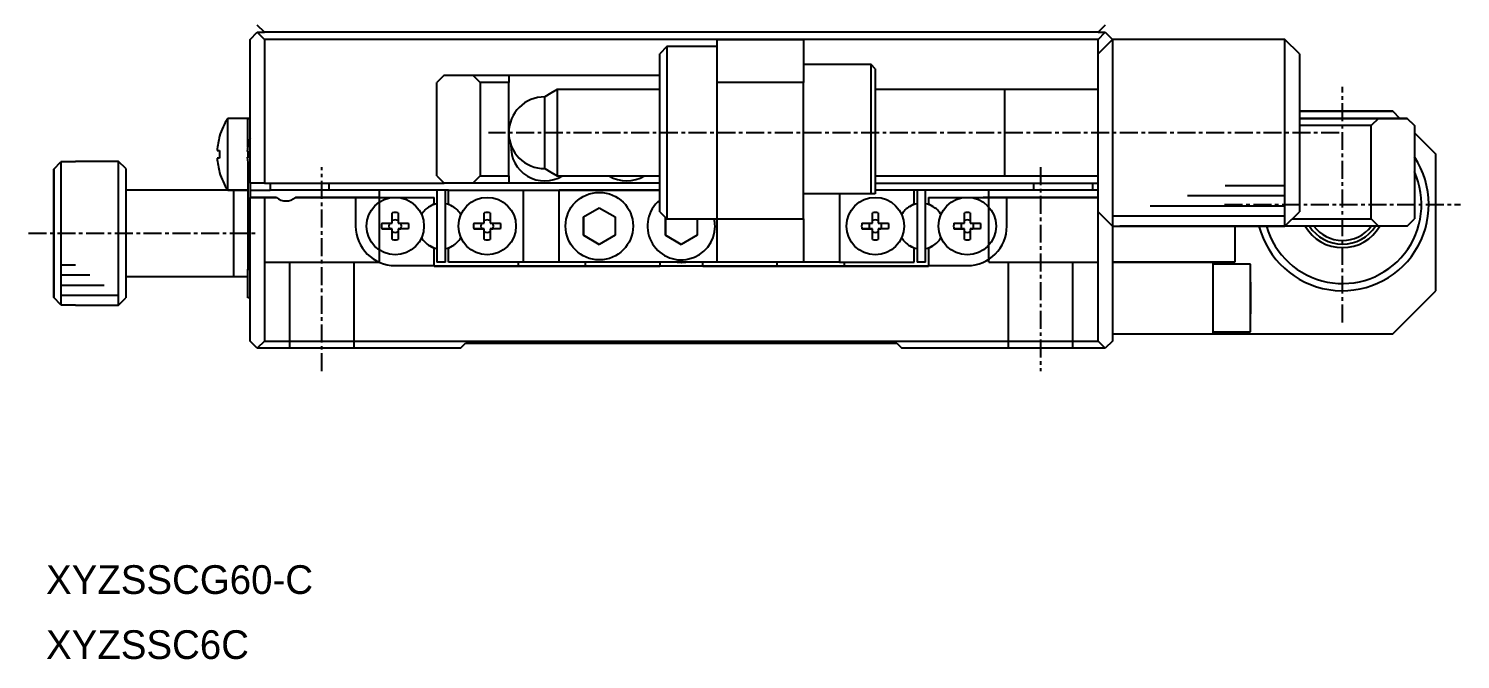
# Model space of a CAD drawing. Extents: x 96 to 331, y 38 to 298.
# Drawn here: x 101.1 to 200.7, y 37.7 to 81.6 of the extents above; entities that cross this region are included whole.
import ezdxf

# ---------------------------------------------------------------- set-up
doc = ezdxf.new("R2010")
doc.units = 0
doc.linetypes.add('CENTER', pattern=[2, 1.25, -0.25, 0.25, -0.25])
doc.layers.get('0').update_dxf_attribs({"linetype": 'CONTINUOUS'})
doc.layers.add('CENTER', color=1, linetype='CENTER')

# ---------------------------------------------------------------- blocks, each defined once
blk = doc.blocks.new('AID4682')
at = {"color": 3, "linetype": 'CONTINUOUS'}
for p, q in [((124.76, 84.565071), (125.760889, 84.565071)), ((124.76, 83.865071), (126.760593, 83.865071)), ((124.76, 83.165071), (127.760296, 83.165071)), ((124.76, 82.465071), (128.76, 82.465071))]:
    blk.add_line(p, q, dxfattribs=at)
at = {"color": 7, "linetype": 'CONTINUOUS'}
blk.add_line((125.76, 81.765071), (128.76, 81.765071), dxfattribs=at)
blk = doc.blocks.new('AID4694')
at = {"color": 3, "linetype": 'CONTINUOUS'}
for p, q in [((209.91, 90.065071), (205.747307, 90.065071)), ((209.91, 88.665071), (200.522436, 88.665071)), ((209.91, 89.365071), (203.134871, 89.365071)), ((209.91, 87.965071), (197.91, 87.965071))]:
    blk.add_line(p, q, dxfattribs=at)
at = {"color": 7, "linetype": 'CONTINUOUS'}
blk.add_line((209.91, 87.265071), (198.41, 87.265071), dxfattribs=at)

msp = doc.modelspace()

# ---------------------------------------------------------------- linework, layer by layer
at = {"color": 7, "linetype": 'CONTINUOUS'}
for p, q in [((117.491, 81.399), (116.991, 81.899)), ((175.991, 81.899), (175.491, 81.399)), ((116.491, 80.899), (116.991, 81.399)), ((116.491, 70.899), (116.491, 80.899)), ((116.991, 81.399), (117.491, 81.399)), ((116.991, 81.399), (117.491, 80.899)), ((175.491, 81.399), (117.491, 81.399)), ((148.991, 80.899), (117.491, 80.899)), ((117.491, 80.899), (117.491, 70.899)), ((154.991, 80.899), (148.991, 80.899)), ((148.991, 80.899), (154.991, 80.899)), ((148.991, 77.899), (148.991, 80.899)), ((175.491, 80.899), (154.991, 80.899)), ((154.991, 80.899), (154.991, 77.899)), ((175.491, 81.399), (175.991, 81.399)), ((175.491, 80.899), (175.991, 81.399)), ((176.491, 80.899), (175.491, 79.899)), ((175.491, 79.899), (175.491, 80.899)), ((175.991, 81.399), (176.491, 80.899)), ((188.491, 80.899), (176.491, 80.899)), ((176.491, 80.899), (176.491, 74.34)), ((188.491, 67.899), (188.491, 80.899)), ((189.491, 79.899), (188.491, 80.899)), ((145.491, 80.399), (144.991, 79.899)), ((144.991, 68.899), (144.991, 79.899)), ((145.491, 80.399), (145.491, 68.399)), ((148.991, 80.399), (145.491, 80.399)), ((175.491, 74.349), (175.491, 79.899)), ((189.491, 79.899), (189.491, 68.899)), ((159.691, 79.149), (154.991, 79.149)), ((159.691, 70.149), (159.691, 79.149)), ((159.991, 78.849), (159.691, 79.149)), ((159.991, 78.849), (159.991, 70.149)), ((129.991, 78.399), (129.491, 77.899)), ((129.491, 71.399), (129.491, 77.899)), ((129.991, 78.399), (131.991, 78.399)), ((132.491, 77.899), (131.991, 78.399)), ((131.991, 78.399), (134.491, 78.399)), ((132.491, 77.899), (132.491, 71.399)), ((134.491, 77.899), (132.491, 77.899)), ((134.491, 78.399), (144.991, 78.399)), ((134.491, 78.399), (134.491, 77.899)), ((134.491, 71.399), (134.491, 77.899)), ((154.991, 77.899), (148.991, 77.899)), ((148.991, 68.399), (148.991, 77.899)), ((154.991, 68.399), (154.991, 77.899)), ((137.424, 77.149), (136.991, 76.899)), ((136.991, 74.376), (136.991, 76.899)), ((137.857, 77.399), (137.424, 77.149)), ((144.991, 77.399), (137.857, 77.399)), ((137.857, 77.399), (137.857, 74.372)), ((168.996, 77.399), (159.991, 77.399)), ((175.491, 77.399), (168.986, 77.399)), ((168.991, 71.399), (168.991, 77.399)), ((189.491, 75.899), (195.991, 75.899)), ((195.991, 75.899), (189.491, 75.899)), ((195.991, 75.899), (196.491, 75.399)), ((196.491, 75.399), (195.991, 75.899)), ((114.949, 70.399), (114.949, 75.399)), ((116.341, 75.399), (114.949, 75.399)), ((116.341, 73.399), (116.341, 75.399)), ((116.491, 75.399), (116.341, 75.399)), ((116.341, 75.399), (116.491, 75.399)), ((196.991, 75.399), (189.491, 75.399)), ((189.491, 75.399), (194.991, 75.399)), ((194.491, 74.899), (189.491, 74.899)), ((194.991, 75.399), (194.491, 74.899)), ((194.491, 68.399), (194.491, 74.899)), ((194.991, 75.399), (196.991, 75.399)), ((196.991, 75.399), (197.491, 74.899)), ((197.491, 74.899), (196.991, 75.399)), ((197.491, 74.899), (197.491, 68.399)), ((114.371, 74.161), (114.378, 74.158)), ((116.435, 73.849), (116.435, 73.828)), ((136.991, 71.899), (136.991, 74.376)), ((137.857, 74.372), (137.857, 71.399)), ((175.491, 68.899), (175.491, 74.349)), ((176.491, 74.34), (176.491, 67.899)), ((197.491, 74.399), (198.991, 72.899)), ((198.991, 72.899), (197.491, 74.399)), ((114.206, 73.159), (114.378, 73.159)), ((116.303, 73.099), (116.435, 73.099)), ((116.341, 73.099), (116.341, 72.699)), ((116.435, 73.099), (116.435, 72.699)), ((198.991, 63.399), (198.991, 72.899)), ((102.841, 71.871), (103.341, 72.374)), ((102.841, 71.871), (102.841, 62.927)), ((102.841, 62.927), (102.841, 71.871)), ((103.341, 72.374), (103.341, 62.424)), ((104.341, 72.374), (103.341, 72.374)), ((107.341, 72.399), (104.341, 72.399)), ((104.341, 72.399), (104.341, 72.374)), ((104.341, 72.399), (104.341, 72.374)), ((107.341, 62.399), (107.341, 72.399)), ((107.841, 71.899), (107.341, 72.399)), ((107.841, 71.899), (107.841, 62.899)), ((114.378, 72.639), (114.206, 72.639)), ((116.435, 72.699), (116.303, 72.699)), ((116.341, 72.372), (116.341, 64.899)), ((116.435, 71.97), (116.435, 71.949)), ((136.991, 71.899), (137.424, 71.649)), ((114.378, 71.64), (114.371, 71.637)), ((114.378, 71.64), (114.371, 71.637)), ((116.491, 70.899), (116.491, 69.899)), ((117.491, 70.899), (116.491, 70.899)), ((117.491, 70.899), (129.991, 70.899)), ((117.891, 70.899), (117.891, 70.399)), ((121.991, 70.399), (121.991, 70.899)), ((129.491, 71.399), (129.991, 70.899)), ((131.991, 70.899), (129.991, 70.899)), ((131.991, 70.899), (132.491, 71.399)), ((134.491, 70.899), (131.991, 70.899)), ((132.491, 71.399), (134.491, 71.399)), ((134.491, 71.399), (134.491, 70.899)), ((144.991, 70.899), (134.491, 70.899)), ((137.424, 71.649), (137.857, 71.399)), ((137.857, 71.399), (144.991, 71.399)), ((159.991, 71.399), (168.991, 71.399)), ((159.991, 70.899), (175.491, 70.899)), ((168.986, 71.399), (168.991, 71.399)), ((168.991, 71.399), (175.491, 71.399)), ((168.991, 71.399), (168.996, 71.399)), ((170.991, 70.899), (170.991, 70.399)), ((175.091, 70.899), (175.091, 70.399)), ((114.949, 70.399), (107.841, 70.399)), ((115.341, 70.399), (114.949, 70.399)), ((114.949, 70.399), (116.341, 70.399)), ((115.341, 70.399), (115.341, 67.399)), ((115.341, 70.399), (115.341, 67.399)), ((116.341, 70.399), (115.341, 70.399)), ((116.491, 70.399), (117.891, 70.399)), ((116.491, 59.899), (116.491, 69.899)), ((117.491, 69.899), (116.491, 69.899)), ((116.491, 69.899), (117.491, 69.899)), ((117.491, 69.899), (117.491, 59.899)), ((118.329, 69.899), (117.491, 69.899)), ((118.329, 69.899), (117.491, 69.899)), ((118.329, 69.899), (117.491, 69.899)), ((118.329, 69.899), (117.491, 69.899)), ((118.329, 69.899), (117.491, 69.899)), ((117.491, 69.899), (118.329, 69.899)), ((121.991, 70.399), (117.891, 70.399)), ((123.841, 69.899), (119.652, 69.899)), ((123.841, 69.899), (119.652, 69.899)), ((119.652, 69.899), (123.841, 69.899)), ((123.841, 69.899), (119.652, 69.899)), ((123.841, 69.899), (119.652, 69.899)), ((123.841, 69.899), (119.652, 69.899)), ((129.491, 70.399), (121.991, 70.399)), ((125.491, 69.899), (123.841, 69.899)), ((125.491, 69.899), (123.841, 69.899)), ((125.491, 69.899), (123.841, 69.899)), ((125.491, 69.899), (123.841, 69.899)), ((123.841, 69.899), (126.591, 69.899)), ((123.841, 69.899), (126.591, 69.899)), ((123.841, 69.899), (123.841, 67.899)), ((126.591, 69.899), (129.291, 69.899)), ((126.591, 69.899), (129.291, 69.899)), ((129.291, 69.443), (129.291, 69.899)), ((130.091, 70.399), (129.491, 70.399)), ((129.491, 70.399), (129.491, 65.399)), ((130.091, 65.399), (130.091, 70.399)), ((130.291, 70.399), (130.091, 70.399)), ((130.291, 70.399), (135.491, 70.399)), ((130.291, 69.443), (130.291, 70.399)), ((135.491, 70.399), (135.491, 65.399)), ((135.491, 70.399), (137.991, 70.399)), ((137.991, 70.399), (144.991, 70.399)), ((144.991, 70.399), (137.991, 70.399)), ((137.991, 65.399), (137.991, 70.399)), ((159.691, 70.149), (154.991, 70.149)), ((157.491, 70.149), (157.491, 65.399)), ((159.991, 70.149), (159.691, 70.149)), ((162.691, 70.399), (159.991, 70.399)), ((162.691, 69.443), (162.691, 70.399)), ((162.891, 70.399), (162.691, 70.399)), ((162.891, 70.399), (162.891, 65.399)), ((163.491, 70.399), (162.891, 70.399)), ((170.991, 70.399), (163.491, 70.399)), ((163.491, 65.399), (163.491, 70.399)), ((163.691, 69.899), (166.391, 69.899)), ((163.691, 69.899), (166.391, 69.899)), ((163.691, 69.899), (163.691, 69.443)), ((166.391, 69.899), (169.141, 69.899)), ((166.391, 69.899), (169.141, 69.899)), ((169.141, 69.899), (167.491, 69.899)), ((169.141, 69.899), (167.491, 69.899)), ((169.141, 69.899), (167.491, 69.899)), ((169.141, 69.899), (167.491, 69.899)), ((175.491, 69.899), (169.141, 69.899)), ((175.491, 69.899), (169.141, 69.899)), ((169.141, 69.899), (175.491, 69.899)), ((175.491, 69.899), (169.141, 69.899)), ((175.491, 69.899), (169.141, 69.899)), ((175.491, 69.899), (169.141, 69.899)), ((169.141, 67.899), (169.141, 69.899)), ((175.091, 70.399), (170.991, 70.399)), ((175.491, 70.399), (175.091, 70.399)), ((126.391, 68.099), (126.391, 68.828)), ((126.791, 68.828), (126.791, 68.099)), ((129.291, 69.443), (128.997, 69.274)), ((130.584, 69.274), (130.291, 69.443)), ((132.791, 68.099), (132.791, 68.828)), ((133.191, 68.828), (133.191, 68.099)), ((139.691, 68.534), (140.791, 69.169)), ((140.791, 69.169), (141.891, 68.534)), ((144.991, 68.899), (145.491, 68.399)), ((159.791, 68.099), (159.791, 68.828)), ((160.191, 68.828), (160.191, 68.099)), ((162.397, 69.274), (162.691, 69.443)), ((163.691, 69.443), (163.984, 69.274)), ((166.191, 68.099), (166.191, 68.828)), ((166.591, 68.828), (166.591, 68.099)), ((175.491, 59.899), (175.491, 68.899)), ((175.491, 68.899), (176.491, 67.899)), ((188.491, 67.899), (189.491, 68.899)), ((125.662, 68.099), (126.391, 68.099)), ((126.791, 68.099), (127.519, 68.099)), ((132.062, 68.099), (132.791, 68.099)), ((133.191, 68.099), (133.919, 68.099)), ((139.691, 68.534), (139.691, 67.264)), ((139.691, 67.264), (139.691, 68.534)), ((141.891, 68.534), (141.891, 67.264)), ((145.391, 68.499), (145.391, 67.264)), ((145.391, 67.264), (145.391, 68.499)), ((145.491, 68.399), (148.991, 68.399)), ((147.591, 68.399), (147.591, 67.264)), ((148.991, 68.399), (154.991, 68.399)), ((148.991, 65.399), (148.991, 68.399)), ((154.991, 68.399), (154.991, 65.399)), ((159.062, 68.099), (159.791, 68.099)), ((160.191, 68.099), (160.919, 68.099)), ((165.462, 68.099), (166.191, 68.099)), ((166.591, 68.099), (167.319, 68.099)), ((176.491, 67.899), (176.491, 59.899)), ((176.491, 67.899), (188.491, 67.899)), ((184.991, 67.899), (184.991, 65.399)), ((194.991, 67.899), (188.491, 67.899)), ((188.991, 68.399), (194.491, 68.399)), ((194.491, 68.399), (194.991, 67.899)), ((196.991, 67.899), (194.991, 67.899)), ((196.991, 67.899), (197.491, 68.399)), ((115.341, 67.399), (115.341, 64.399)), ((115.341, 67.399), (115.341, 64.399)), ((125.662, 67.699), (126.204, 67.699)), ((126.391, 67.699), (125.662, 67.699)), ((126.204, 67.699), (126.391, 67.699)), ((126.391, 66.97), (126.391, 67.699)), ((127.519, 67.699), (126.791, 67.699)), ((126.791, 67.699), (126.977, 67.699)), ((126.791, 67.699), (126.791, 66.97)), ((127.519, 67.699), (126.977, 67.699)), ((132.062, 67.699), (132.604, 67.699)), ((132.791, 67.699), (132.062, 67.699)), ((132.604, 67.699), (132.791, 67.699)), ((132.791, 66.97), (132.791, 67.699)), ((133.191, 67.699), (133.377, 67.699)), ((133.919, 67.699), (133.191, 67.699)), ((133.191, 67.699), (133.191, 66.97)), ((133.919, 67.699), (133.377, 67.699)), ((139.691, 67.264), (140.791, 66.629)), ((140.791, 66.629), (139.691, 67.264)), ((141.891, 67.264), (140.791, 66.629)), ((145.391, 67.264), (146.491, 66.629)), ((146.491, 66.629), (145.391, 67.264)), ((147.591, 67.264), (146.491, 66.629)), ((159.062, 67.699), (159.604, 67.699)), ((159.791, 67.699), (159.062, 67.699)), ((159.604, 67.699), (159.791, 67.699)), ((159.791, 66.97), (159.791, 67.699)), ((160.191, 67.699), (160.377, 67.699)), ((160.919, 67.699), (160.191, 67.699)), ((160.191, 67.699), (160.191, 66.97)), ((160.919, 67.699), (160.377, 67.699)), ((165.462, 67.699), (166.004, 67.699)), ((166.191, 67.699), (165.462, 67.699)), ((166.004, 67.699), (166.191, 67.699)), ((166.191, 66.97), (166.191, 67.699)), ((166.591, 67.699), (166.777, 67.699)), ((167.319, 67.699), (166.591, 67.699)), ((166.591, 67.699), (166.591, 66.97)), ((167.319, 67.699), (166.777, 67.699)), ((129.291, 66.355), (128.997, 66.524)), ((128.997, 66.524), (129.291, 66.355)), ((129.291, 65.149), (129.291, 66.355)), ((130.291, 66.355), (130.584, 66.524)), ((130.291, 66.355), (130.584, 66.524)), ((130.291, 65.399), (130.291, 66.355)), ((162.691, 66.355), (162.397, 66.524)), ((162.691, 66.355), (162.397, 66.524)), ((162.691, 65.399), (162.691, 66.355)), ((163.691, 66.355), (163.984, 66.524)), ((163.984, 66.524), (163.691, 66.355)), ((163.691, 66.355), (163.691, 65.149)), ((116.341, 62.899), (116.341, 64.899)), ((126.591, 65.149), (129.291, 65.149)), ((126.591, 65.149), (129.291, 65.149)), ((129.291, 65.149), (129.291, 65.099)), ((163.691, 65.099), (129.291, 65.099)), ((129.291, 65.099), (135.141, 65.099)), ((130.091, 65.399), (129.491, 65.399)), ((135.491, 65.399), (130.291, 65.399)), ((134.991, 65.099), (139.991, 65.099)), ((134.991, 65.099), (135.141, 65.099)), ((135.141, 65.399), (135.141, 65.099)), ((137.991, 65.399), (135.491, 65.399)), ((148.991, 65.399), (137.991, 65.399)), ((139.841, 65.099), (139.841, 65.399)), ((139.841, 65.099), (144.991, 65.099)), ((139.841, 65.099), (139.991, 65.099)), ((148.241, 65.099), (144.741, 65.099)), ((148.241, 65.099), (144.741, 65.099)), ((144.991, 65.399), (144.991, 65.099)), ((146.206, 65.399), (146.481, 65.375)), ((146.535, 65.375), (146.819, 65.399)), ((147.991, 65.099), (147.991, 65.399)), ((147.991, 65.099), (153.141, 65.099)), ((154.991, 65.399), (148.991, 65.399)), ((152.991, 65.099), (157.991, 65.099)), ((152.991, 65.099), (153.141, 65.099)), ((153.141, 65.399), (153.141, 65.099)), ((157.491, 65.399), (154.991, 65.399)), ((157.491, 65.399), (162.691, 65.399)), ((157.841, 65.099), (157.841, 65.399)), ((157.841, 65.099), (163.691, 65.099)), ((157.841, 65.099), (157.991, 65.099)), ((163.491, 65.399), (162.891, 65.399)), ((163.691, 65.149), (166.391, 65.149)), ((163.691, 65.149), (166.391, 65.149)), ((163.691, 65.149), (163.691, 65.099)), ((176.491, 65.399), (183.491, 65.399)), ((183.491, 65.399), (176.491, 65.399)), ((183.491, 60.399), (183.491, 65.399)), ((183.491, 65.399), (184.991, 65.399)), ((184.991, 65.399), (183.491, 65.399)), ((186.091, 65.249), (183.491, 65.249)), ((186.091, 60.549), (186.091, 65.249)), ((186.091, 60.549), (186.091, 65.249)), ((107.841, 64.399), (115.341, 64.399)), ((115.341, 64.399), (116.341, 64.399)), ((186.091, 62.899), (186.091, 63.999)), ((186.091, 63.999), (186.091, 62.899)), ((103.341, 62.424), (102.841, 62.927)), ((107.341, 62.399), (107.841, 62.899)), ((116.491, 62.899), (116.341, 62.899)), ((186.091, 62.899), (186.091, 61.799)), ((186.091, 61.799), (186.091, 62.899)), ((195.991, 60.399), (198.991, 63.399)), ((103.341, 62.424), (104.341, 62.424)), ((104.341, 62.424), (104.341, 62.399)), ((104.341, 62.424), (104.341, 62.399)), ((116.991, 59.399), (116.491, 59.899)), ((117.491, 59.899), (116.991, 59.399)), ((117.491, 59.899), (175.491, 59.899)), ((175.991, 59.399), (175.491, 59.899)), ((176.491, 59.899), (175.991, 59.399)), ((176.491, 60.399), (183.491, 60.399)), ((183.491, 60.549), (186.091, 60.549)), ((183.491, 60.399), (195.991, 60.399)), ((131.141, 59.399), (116.991, 59.399)), ((131.141, 59.399), (131.491, 59.749)), ((131.491, 59.749), (161.491, 59.749)), ((161.491, 59.749), (161.841, 59.399)), ((175.991, 59.399), (161.841, 59.399))]:
    msp.add_line(p, q, dxfattribs=at)
at = {"color": 9, "linetype": 'CONTINUOUS'}
for p, q in [((168.991, 77.249), (168.991, 77.399)), ((168.991, 77.15), (168.991, 77.249)), ((168.991, 74.372), (168.991, 77.15)), ((168.991, 71.548), (168.991, 74.372)), ((168.991, 71.399), (168.991, 71.548)), ((116.341, 64.899), (116.491, 64.899))]:
    msp.add_line(p, q, dxfattribs=at)
at = {"color": 3, "linetype": 'CONTINUOUS'}
for p, q in [((125.491, 65.399), (125.491, 70.399)), ((167.891, 65.399), (167.891, 70.399)), ((167.891, 65.399), (167.891, 70.399)), ((175.491, 65.399), (175.491, 69.899)), ((117.491, 65.399), (121.491, 65.399)), ((119.241, 65.399), (119.241, 59.399)), ((121.491, 65.399), (125.491, 65.399)), ((123.741, 59.399), (123.741, 65.399)), ((167.891, 65.399), (175.491, 65.399)), ((169.241, 65.399), (169.241, 59.399)), ((173.741, 59.399), (173.741, 65.399))]:
    msp.add_line(p, q, dxfattribs=at)
at = {"color": 7, "linetype": 'CONTINUOUS'}
msp.add_polyline3d([(114.378, 73.159, 0), (114.378, 73.155, 0), (114.378, 73.151, 0), (114.378, 73.147, 0), (114.377, 73.143, 0), (114.377, 73.139, 0), (114.377, 73.135, 0), (114.377, 73.131, 0), (114.377, 73.127, 0), (114.376, 73.123, 0), (114.376, 73.118, 0), (114.376, 73.114, 0), (114.376, 73.11, 0), (114.376, 73.106, 0), (114.375, 73.102, 0), (114.375, 73.098, 0), (114.375, 73.094, 0), (114.375, 73.09, 0), (114.375, 73.086, 0), (114.375, 73.082, 0), (114.375, 73.078, 0), (114.374, 73.074, 0), (114.374, 73.07, 0), (114.374, 73.066, 0), (114.374, 73.062, 0), (114.374, 73.058, 0), (114.374, 73.053, 0), (114.374, 73.049, 0), (114.373, 73.045, 0), (114.373, 73.041, 0), (114.373, 73.037, 0), (114.373, 73.033, 0), (114.373, 73.029, 0), (114.373, 73.025, 0), (114.373, 73.021, 0), (114.373, 73.017, 0), (114.373, 73.013, 0), (114.373, 73.009, 0), (114.372, 73.005, 0), (114.372, 73.001, 0), (114.372, 72.997, 0), (114.372, 72.993, 0), (114.372, 72.989, 0), (114.372, 72.984, 0), (114.372, 72.98, 0), (114.372, 72.976, 0), (114.372, 72.972, 0), (114.372, 72.968, 0), (114.372, 72.964, 0), (114.372, 72.96, 0), (114.372, 72.956, 0), (114.372, 72.952, 0), (114.372, 72.948, 0), (114.372, 72.944, 0), (114.371, 72.94, 0), (114.371, 72.936, 0), (114.371, 72.932, 0), (114.371, 72.927, 0), (114.371, 72.924, 0), (114.371, 72.919, 0), (114.371, 72.915, 0), (114.371, 72.911, 0), (114.371, 72.907, 0), (114.371, 72.903, 0), (114.371, 72.899, 0), (114.371, 72.895, 0), (114.371, 72.891, 0), (114.371, 72.887, 0), (114.371, 72.883, 0), (114.371, 72.879, 0), (114.371, 72.875, 0), (114.371, 72.871, 0), (114.371, 72.867, 0), (114.371, 72.862, 0), (114.371, 72.858, 0), (114.372, 72.854, 0), (114.372, 72.85, 0), (114.372, 72.846, 0), (114.372, 72.842, 0), (114.372, 72.838, 0), (114.372, 72.834, 0), (114.372, 72.83, 0), (114.372, 72.826, 0), (114.372, 72.822, 0), (114.372, 72.818, 0), (114.372, 72.814, 0), (114.372, 72.81, 0), (114.372, 72.806, 0), (114.372, 72.802, 0), (114.372, 72.797, 0), (114.372, 72.793, 0), (114.373, 72.789, 0), (114.373, 72.785, 0), (114.373, 72.781, 0), (114.373, 72.777, 0), (114.373, 72.773, 0), (114.373, 72.769, 0), (114.373, 72.765, 0), (114.373, 72.761, 0), (114.373, 72.757, 0), (114.373, 72.753, 0), (114.374, 72.749, 0), (114.374, 72.745, 0), (114.374, 72.741, 0), (114.374, 72.737, 0), (114.374, 72.733, 0), (114.374, 72.728, 0), (114.374, 72.724, 0), (114.375, 72.72, 0), (114.375, 72.716, 0), (114.375, 72.712, 0), (114.375, 72.708, 0), (114.375, 72.704, 0), (114.375, 72.7, 0), (114.375, 72.696, 0), (114.376, 72.692, 0), (114.376, 72.688, 0), (114.376, 72.684, 0), (114.376, 72.68, 0), (114.376, 72.676, 0), (114.377, 72.672, 0), (114.377, 72.668, 0), (114.377, 72.663, 0), (114.377, 72.659, 0), (114.377, 72.655, 0), (114.378, 72.651, 0), (114.378, 72.647, 0), (114.378, 72.643, 0), (114.378, 72.639, 0)], dxfattribs=at)
for centre, radius in [((126.591, 67.899), 2), ((132.991, 67.899), 2), ((140.791, 67.899), 2.35), ((159.991, 67.899), 2), ((166.391, 67.899), 2)]:
    msp.add_circle(centre, radius, dxfattribs=at)
for centre, radius, start, end in [((136.991, 74.399), 2.5, 90, 180), ((118.691, 72.899), 4.5, 146.25101, 163.71416), ((118.691, 72.899), 4.492, 163.73057, 176.68218), ((119.491, 72.899), 3.194, 163.09474, 176.40965), ((119.491, 72.899), 3.2, 159.63586, 162.72999), ((136.991, 74.399), 2.5, 180, 270), ((136.991, 73.399), 2.35, 176.6762, 301.67243), ((192.491, 69.399), 6, 194.47751, 33.55731), ((118.691, 72.899), 4.492, 183.31782, 196.26943), ((119.491, 72.899), 3.194, 183.59035, 196.90526), ((119.491, 72.899), 3.2, 197.27001, 200.36414), ((118.691, 72.899), 4.5, 196.28584, 213.74899), ((142.691, 73.399), 2.35, 238.32757, 301.67243), ((192.491, 69.399), 5.5, 195.82662, 24.61998), ((118.991, 70.649), 1, 228.59038, 311.40962), ((126.591, 67.899), 0.95, 77.8468, 102.1532), ((129.906, 67.784), 1.75, 135, 148.11847), ((129.791, 67.899), 1.587, 134.99997, 149.56674), ((129.791, 67.899), 1.587, 120, 135), ((129.791, 67.899), 1.587, 100.89302, 120), ((129.791, 67.899), 1.587, 59.99997, 79.10691), ((129.791, 67.899), 1.587, 45, 60), ((129.791, 67.899), 1.587, 30.43318, 45.00025), ((129.676, 67.784), 1.75, 31.88153, 45), ((132.991, 67.899), 0.95, 77.8468, 102.1532), ((146.491, 67.899), 2.35, 129.66501, 0), ((159.991, 67.899), 0.95, 77.8468, 102.1532), ((163.306, 67.784), 1.75, 135, 148.11847), ((163.191, 67.899), 1.587, 134.99997, 149.56674), ((163.191, 67.899), 1.587, 120, 135), ((163.191, 67.899), 1.587, 100.89302, 120), ((163.191, 67.899), 1.587, 59.99997, 79.10691), ((163.191, 67.899), 1.587, 45, 60), ((163.191, 67.899), 1.587, 30.43318, 45.00025), ((163.076, 67.784), 1.75, 31.88153, 45), ((166.391, 67.899), 0.95, 77.8468, 102.1532), ((126.591, 67.899), 2.75, 180, 270), ((126.591, 67.899), 0.95, 167.8468, 192.1532), ((126.591, 67.899), 0.435, 152.63352, 207.36648), ((126.591, 67.899), 0.435, 62.63352, 117.36648), ((126.591, 67.899), 0.435, 332.63352, 27.36648), ((126.591, 67.899), 0.95, 347.8468, 12.1532), ((132.991, 67.899), 0.95, 167.8468, 192.1532), ((132.991, 67.899), 0.435, 152.63352, 207.36648), ((132.991, 67.899), 0.435, 62.63352, 117.36648), ((132.991, 67.899), 0.435, 332.63352, 27.36648), ((132.991, 67.899), 0.95, 347.8468, 12.1532), ((146.491, 67.899), 2.35, 0, 12.28449), ((159.991, 67.899), 0.95, 167.8468, 192.1532), ((159.991, 67.899), 0.435, 152.63352, 207.36648), ((159.991, 67.899), 0.435, 62.63352, 117.36648), ((159.991, 67.899), 0.435, 332.63352, 27.36648), ((159.991, 67.899), 0.95, 347.8468, 12.1532), ((166.391, 67.899), 0.95, 167.8468, 192.1532), ((166.391, 67.899), 0.435, 152.63352, 207.36648), ((166.391, 67.899), 0.435, 62.63352, 117.36648), ((166.391, 67.899), 2.75, 270, 0), ((166.391, 67.899), 0.435, 332.63352, 27.36648), ((166.391, 67.899), 0.95, 347.8468, 12.1532), ((192.491, 69.399), 3, 210, 330), ((192.491, 69.399), 2.5, 216.8699, 269.48109), ((192.491, 69.399), 2.5, 269.48109, 323.1301), ((126.591, 67.899), 0.435, 242.63352, 297.36648), ((126.591, 67.899), 0.95, 257.8468, 282.1532), ((129.906, 68.014), 1.75, 211.88153, 225), ((129.791, 67.899), 1.587, 210.43326, 224.99975), ((129.791, 67.899), 1.587, 225, 240), ((129.791, 67.899), 1.587, 300, 315), ((129.791, 67.899), 1.587, 315.00002, 329.56682), ((129.676, 68.014), 1.75, 315, 328.11847), ((132.991, 67.899), 0.435, 242.63352, 297.36648), ((132.991, 67.899), 0.95, 257.8468, 282.1532), ((159.991, 67.899), 0.435, 242.63352, 297.36648), ((159.991, 67.899), 0.95, 257.8468, 282.1532), ((163.306, 68.014), 1.75, 211.88153, 225), ((163.191, 67.899), 1.587, 210.43326, 224.99975), ((163.191, 67.899), 1.587, 225, 240), ((163.191, 67.899), 1.587, 300, 315), ((163.191, 67.899), 1.587, 314.99975, 329.56682), ((163.076, 68.014), 1.75, 315, 328.11847), ((166.391, 67.899), 0.435, 242.63352, 297.36648), ((166.391, 67.899), 0.95, 257.8468, 282.1532), ((129.791, 67.899), 1.587, 240, 259.10698), ((129.791, 67.899), 1.587, 280.89309, 300), ((163.191, 67.899), 1.587, 240, 259.10698), ((163.191, 67.899), 1.587, 280.89309, 300), ((146.51, 65.624), 0.25, 244.13937, 295.86063)]:
    msp.add_arc(centre, radius, start, end, dxfattribs=at)
at = {"color": 9, "linetype": 'CONTINUOUS'}
msp.add_arc((192.491, 69.399), 2.75, 213.05573, 326.94427, dxfattribs=at)
at = {"layer": 'CENTER', "color": 1, "linetype": 'CENTER'}
for p, q in [((192.491, 61.199), (192.491, 77.599)), ((192.254, 74.399), (133.093, 74.399)), ((121.491, 57.799), (121.491, 71.999)), ((171.491, 71.999), (171.491, 57.799)), ((184.291, 69.399), (200.691, 69.399)), ((101.091, 67.399), (117.091, 67.399))]:
    msp.add_line(p, q, dxfattribs=at)

# ---------------------------------------------------------------- block references
for name in ['AID4694', 'AID4682']:
    msp.add_blockref(name, (-21.419, -19.366))

# ---------------------------------------------------------------- texts
at = {"color": 7, "linetype": 'CONTINUOUS'}
for s, p in [('XYZSSCG60-C', (102.3, 42.29)), ('XYZSSC6C', (102.3, 37.763))]:
    msp.add_text(s, height=2, dxfattribs=at).set_placement(p)

doc.saveas('drawing.dxf')
